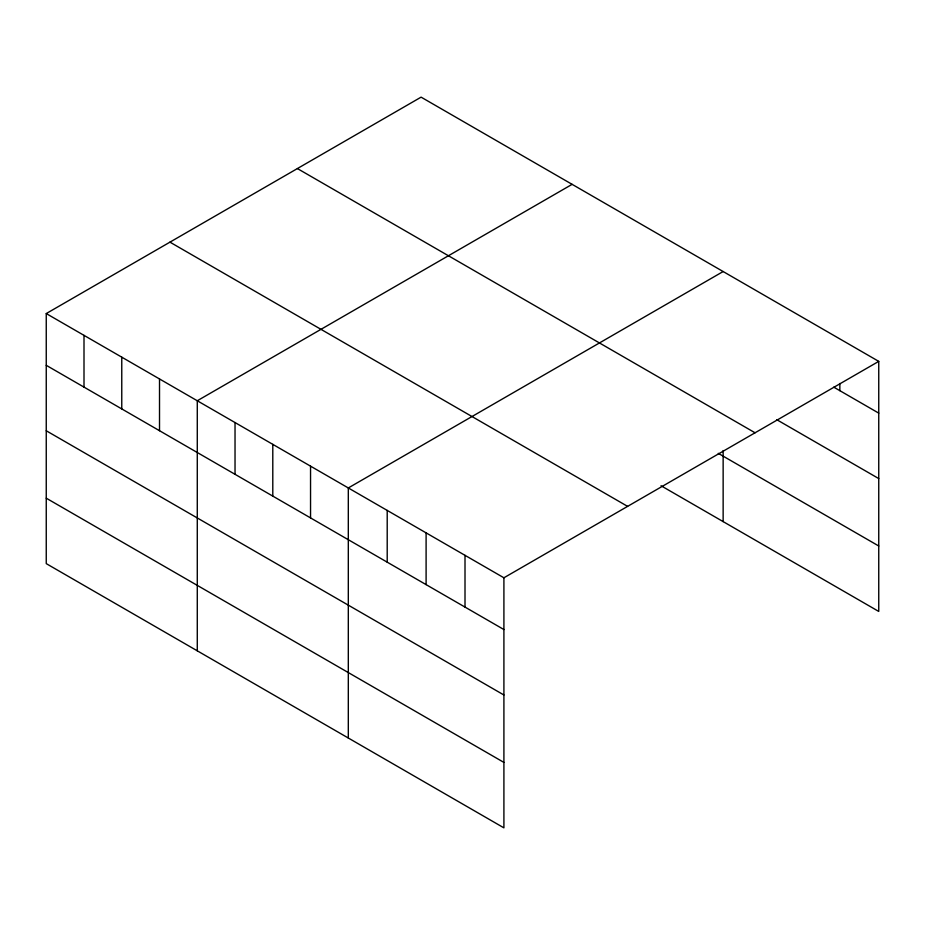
<?xml version="1.0" encoding="UTF-8"?>
<svg xmlns="http://www.w3.org/2000/svg" width="925" height="925" viewBox="0 0 925 925"><rect width="100%" height="100%" fill="white"/><g stroke="black" fill="none" stroke-linecap="round" stroke-linejoin="round"><path stroke-width="1.39" d="M46.25 313.563L503.905 577.79L503.905 827.852L46.25 563.626L46.25 313.563L421.095 97.148L878.75 361.374L878.75 611.437L661.028 485.741M572.124 184.341L197.279 400.756L197.279 650.818M723.142 271.534L348.309 487.949L348.309 738.023M503.905 577.79L878.75 361.374M833.772 387.159L878.75 413.128M776.63 419.615L878.75 478.572M297.399 168.558L755.054 432.784M718.274 453.342L878.75 545.993M169.946 242.142L627.601 506.368M46.25 365.317L503.905 629.543M46.25 430.761L503.905 694.987M46.25 498.182L503.905 762.408M839.854 383.482L839.854 390.674M723.142 450.544L723.142 521.607M465.009 555.324L465.009 607.077M426.101 532.869L426.101 584.623M387.205 510.403L387.205 562.169M310.546 466.154L310.546 517.908M272.794 444.347L272.794 496.112M235.031 422.552L235.031 474.305M159.516 378.949L159.516 430.715M121.765 357.154L121.765 408.908M84.002 335.359L84.002 387.113"/></g></svg>
